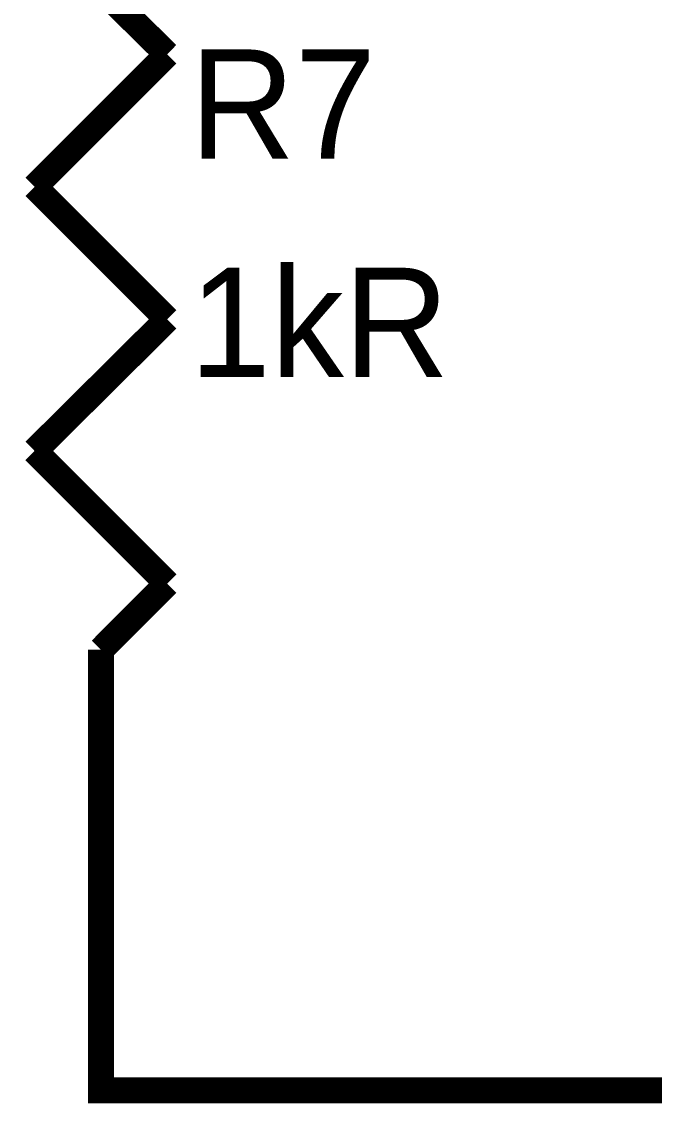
# Model space of a CAD drawing. Header units: inches. Extents: x 0 to 9.51, y -0.01 to 7.51.
# Drawn here: x 4.5642 to 4.8512, y 3.194 to 3.6848 of the extents above; entities that cross this region are included whole.
import ezdxf

# ---------------------------------------------------------------- set-up
doc = ezdxf.new("R2010")
doc.units = ezdxf.units.IN
doc.header["$MEASUREMENT"] = 0
doc.layers.add('Sheet', color=255, linetype='Continuous')

msp = doc.modelspace()

# ---------------------------------------------------------------- linework, layer by layer
at = {"layer": 'Sheet'}
for points in [[(4.60013, 3.69959, 0.0118, 0.0118, 0), (4.63019, 3.66996, 0.0118, 0.0118, 0)], [(4.63019, 3.66996, 0.0118, 0.0118, 0), (4.57006, 3.60982, 0.0118, 0.0118, 0)], [(4.57006, 3.60982, 0.0118, 0.0118, 0), (4.63019, 3.54968, 0.0118, 0.0118, 0)], [(4.63019, 3.54968, 0.0118, 0.0118, 0), (4.57006, 3.48998, 0.0118, 0.0118, 0)], [(4.57006, 3.48998, 0.0118, 0.0118, 0), (4.63019, 3.42983, 0.0118, 0.0118, 0)], [(4.63019, 3.42983, 0.0118, 0.0118, 0), (4.60013, 3.39976, 0.0118, 0.0118, 0)], [(4.60013, 3.39976, 0.0118, 0.0118, 0), (4.60013, 3.29982, 0.0118, 0.0118, 0)], [(7.0998, 3.29982, 0.0118, 0.0118, 0), (7.0998, 3.19988, 0.0118, 0.0118, 0), (6.59978, 3.19988, 0.0118, 0.0118, 0), (6.09975, 3.19988, 0.0118, 0.0118, 0), (5.8, 3.19988, 0.0118, 0.0118, 0), (5.60017, 3.19988, 0.0118, 0.0118, 0), (5.10015, 3.19988, 0.0118, 0.0118, 0), (4.60013, 3.19988, 0.0118, 0.0118, 0), (4.60013, 3.29982, 0.0118, 0.0118, 0)]]:
    msp.add_lwpolyline(points, format="xyseb", dxfattribs=at)

# ---------------------------------------------------------------- texts
for s, p in [('R7', (4.64036, 3.62264)), ('1kR', (4.64036, 3.52358))]:
    msp.add_text(s, height=0.049528, dxfattribs=at).set_placement(p)

doc.saveas('drawing.dxf')
